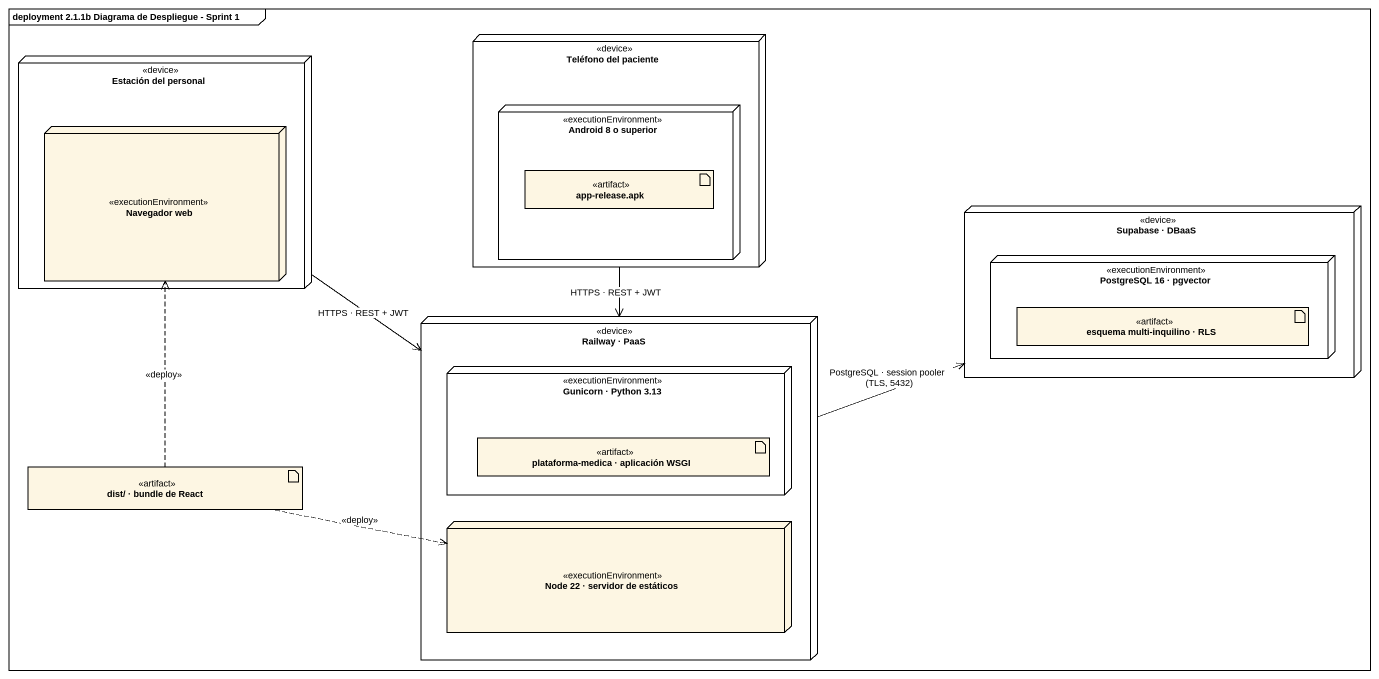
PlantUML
@startuml
mainframe deployment 2.1.1b Diagrama de Despliegue - Sprint 1
node "Teléfono del paciente" as Teléfono_del_paciente <<device>> {
  node "Android 8 o superior" as Android_8_o_superior <<executionEnvironment>> {
    artifact "app-release.apk" as app_release_apk <<artifact>>
  }
}
node "Estación del personal" as Estación_del_personal <<device>> {
  node "Navegador web" as Navegador_web <<executionEnvironment>>
}
node "Supabase · DBaaS" as Supabase_DBaaS <<device>> {
  node "PostgreSQL 16 · pgvector" as PostgreSQL_16_pgvector <<executionEnvironment>> {
    artifact "esquema multi-inquilino · RLS" as esquema_multi_inquilino_RLS <<artifact>>
  }
}
node "Railway · PaaS" as Railway_PaaS <<device>> {
  node "Gunicorn · Python 3.13" as Gunicorn_Python_3_13 <<executionEnvironment>> {
    artifact "plataforma-medica · aplicación WSGI" as plataforma_medica <<artifact>>
  }
  node "Node 22 · servidor de estáticos" as Node_22_servidor_de <<executionEnvironment>>
}
artifact "dist/ · bundle de React" as dist_bundle_de_React <<artifact>>
Teléfono_del_paciente --> Railway_PaaS : HTTPS · REST + JWT
Estación_del_personal --> Railway_PaaS : HTTPS · REST + JWT
Railway_PaaS -right-> Supabase_DBaaS : PostgreSQL · session pooler (TLS, 5432)
dist_bundle_de_React .up.> Navegador_web : <<deploy>>
dist_bundle_de_React .right.> Node_22_servidor_de : <<deploy>>
@enduml
